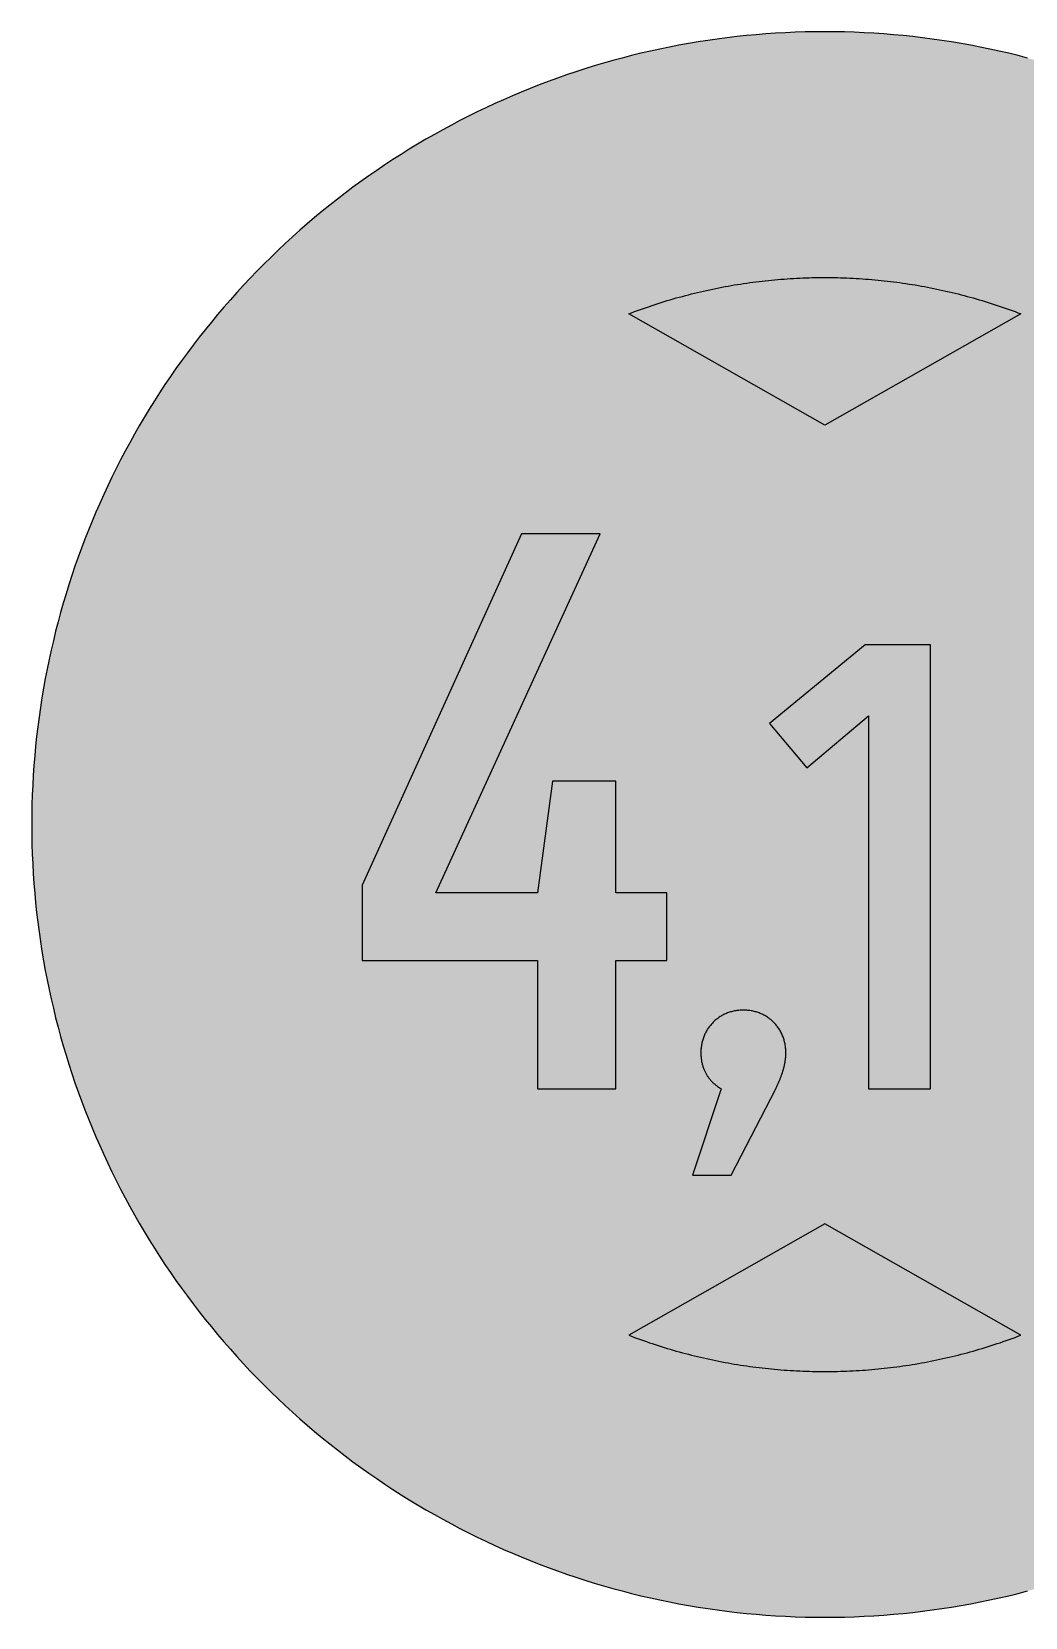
# Model space of a CAD drawing. Header units: millimetres. Extents: x 0 to 212, y 0 to 212.
# Drawn here: x 0.1 to 132.6, y 0.1 to 211.7 of the extents above; entities that cross this region are included whole.
import ezdxf

# ---------------------------------------------------------------- set-up
doc = ezdxf.new("R2010")
doc.units = ezdxf.units.MM

msp = doc.modelspace()

# ---------------------------------------------------------------- hatches: boundary and pattern name
for color, points in [(254, [(211.7189, 105.8869), (211.709, 107.2007), (211.6861, 108.5139), (211.6455, 109.8245), (211.5871, 111.1326), (211.5134, 112.4407), (211.4245, 113.7437), (211.3204, 115.0468), (211.201, 116.3447), (211.0638, 117.6426), (210.9114, 118.9355), (210.7413, 120.2258), (210.5584, 121.5136), (210.3577, 122.7988), (210.1418, 124.079), (209.9107, 125.3566), (209.6643, 126.6292), (209.4027, 127.8992), (209.1258, 129.1641), (208.8337, 130.4239), (208.5264, 131.6812), (208.2038, 132.936), (207.866, 134.1831), (207.5104, 135.4277), (207.1421, 136.6647), (206.7611, 137.8991), (206.3623, 139.1285), (205.9483, 140.3502), (205.5216, 141.5694), (205.0771, 142.781), (204.6199, 143.9901), (204.1474, 145.1915), (203.6623, 146.3853), (203.1619, 147.574), (202.6463, 148.7576), (202.1154, 149.9362), (201.5693, 151.1046), (201.0105, 152.2705), (200.439, 153.4262), (199.8523, 154.5768), (199.2503, 155.7198), (198.6356, 156.8577), (198.0057, 157.9855), (197.3605, 159.1081), (196.7052, 160.2232), (196.0321, 161.3281), (195.3489, 162.4279), (194.6504, 163.5176), (193.9366, 164.6022), (193.2102, 165.6766), (192.471, 166.7434), (191.7167, 167.8), (190.9521, 168.849), (190.1698, 169.8904), (189.3773, 170.9217), (188.5696, 171.9428), (187.7517, 172.9562), (186.9161, 173.9621), (186.0702, 174.9552), (185.2117, 175.9407), (184.338, 176.9161), (183.454, 177.8838), (182.5549, 178.8389), (181.643, 179.7837), (180.721, 180.7185), (179.7837, 181.643), (178.8389, 182.5549), (177.8838, 183.454), (176.9161, 184.338), (175.9407, 185.2117), (174.9552, 186.0702), (173.9621, 186.9161), (172.9562, 187.7492), (171.9428, 188.5696), (170.9217, 189.3773), (169.8904, 190.1698), (168.849, 190.9496), (167.8, 191.7167), (166.7408, 192.471), (165.6766, 193.2102), (164.6022, 193.9366), (163.5176, 194.6504), (162.4279, 195.3489), (161.3281, 196.0321), (160.2232, 196.7052), (159.1081, 197.3631), (157.9855, 198.0057), (156.8577, 198.6356), (155.7198, 199.2503), (154.5768, 199.8523), (153.4262, 200.439), (152.2705, 201.0131), (151.1046, 201.5719), (149.9362, 202.1154), (148.7576, 202.6463), (147.574, 203.1619), (146.3853, 203.6623), (145.1889, 204.15), (143.9875, 204.6199), (142.781, 205.0796), (141.5694, 205.5216), (140.3502, 205.9483), (139.1285, 206.3623), (137.8991, 206.7611), (136.6647, 207.1446), (135.4252, 207.5129), (134.1831, 207.866), (132.9334, 208.2038), (131.6812, 208.5264), (130.4239, 208.8337), (129.1641, 209.1284), (127.8966, 209.4052), (126.6292, 209.6668), (125.3541, 209.9132), (124.0765, 210.1444), (122.7963, 210.3603), (121.5136, 210.5584), (120.2258, 210.7438), (118.9355, 210.9114), (117.6401, 211.0638), (116.3447, 211.201), (115.0468, 211.3229), (113.7437, 211.4271), (112.4382, 211.516), (111.1326, 211.5896), (109.8245, 211.6455), (108.5113, 211.6861), (107.1982, 211.7115), (105.885, 211.7192), (104.5693, 211.7115), (103.2561, 211.6861), (101.9454, 211.6455), (100.6373, 211.5896), (99.3292, 211.516), (98.0262, 211.4271), (96.7232, 211.3229), (95.4253, 211.201), (94.1273, 211.0638), (92.8345, 210.9114), (91.5441, 210.7438), (90.2564, 210.5584), (88.9711, 210.3603), (87.691, 210.1444), (86.4133, 209.9132), (85.1408, 209.6668), (83.8708, 209.4052), (82.6059, 209.1284), (81.346, 208.8337), (80.0887, 208.5264), (78.834, 208.2038), (77.5868, 207.866), (76.3422, 207.5129), (75.1053, 207.1446), (73.8708, 206.7611), (72.6415, 206.3623), (71.4197, 205.9483), (70.2005, 205.5216), (68.9889, 205.0796), (67.7799, 204.6199), (66.5785, 204.15), (65.3847, 203.6623), (64.196, 203.1619), (63.0123, 202.6463), (61.8338, 202.1154), (60.6628, 201.5719), (59.4995, 201.0131), (58.3438, 200.439), (57.1932, 199.8523), (56.0502, 199.2503), (54.9123, 198.6356), (53.7845, 198.0057), (52.6618, 197.3631), (51.5468, 196.7052), (50.4419, 196.0321), (49.342, 195.3489), (48.2524, 194.6504), (47.1678, 193.9366), (46.0934, 193.2102), (45.0266, 192.471), (43.9699, 191.7167), (42.9209, 190.9496), (41.8795, 190.1698), (40.8483, 189.3773), (39.8272, 188.5696), (38.8137, 187.7492), (37.8079, 186.9161), (36.8148, 186.0702), (35.8292, 185.2117), (34.8539, 184.338), (33.8861, 183.454), (32.9311, 182.5549), (31.9862, 181.643), (31.049, 180.7185), (30.1269, 179.7837), (29.2151, 178.8389), (28.3159, 177.8838), (27.432, 176.9161), (26.5582, 175.9407), (25.6997, 174.9552), (24.8539, 173.9621), (24.0208, 172.9562), (23.2004, 171.9428), (22.3926, 170.9217), (21.6002, 169.8904), (20.8204, 168.849), (20.0533, 167.8), (19.2989, 166.7434), (18.5598, 165.6766), (17.8333, 164.6022), (17.1196, 163.5176), (16.4211, 162.4279), (15.7378, 161.3281), (15.0647, 160.2232), (14.4069, 159.1081), (13.7643, 157.9855), (13.1343, 156.8577), (12.5197, 155.7198), (11.9177, 154.5768), (11.3309, 153.4262), (10.7569, 152.2705), (10.1981, 151.1046), (9.6545, 149.9362), (9.1237, 148.7576), (8.6081, 147.574), (8.1077, 146.3853), (7.62, 145.1915), (7.1501, 143.9901), (6.6904, 142.781), (6.2484, 141.5694), (5.8217, 140.3502), (5.4077, 139.1285), (5.0089, 137.8991), (4.6253, 136.6647), (4.257, 135.4277), (3.904, 134.1831), (3.5662, 132.936), (3.2436, 131.6812), (2.9362, 130.4239), (2.6416, 129.1641), (2.3647, 127.8992), (2.1031, 126.6292), (1.8567, 125.3566), (1.6256, 124.079), (1.4097, 122.7988), (1.2116, 121.5136), (1.0262, 120.2258), (0.8585, 118.9355), (0.7061, 117.6426), (0.569, 116.3447), (0.447, 115.0468), (0.3429, 113.7437), (0.254, 112.4407), (0.1803, 111.1326), (0.1245, 109.8245), (0.0838, 108.5139), (0.0584, 107.2007), (0.0508, 105.885), (0.0584, 104.5718), (0.0838, 103.2586), (0.1245, 101.9454), (0.1803, 100.6373), (0.254, 99.3318), (0.3429, 98.0262), (0.447, 96.7232), (0.569, 95.4253), (0.7061, 94.1299), (0.8585, 92.8345), (1.0262, 91.5441), (1.2116, 90.2564), (1.4097, 88.9737), (1.6256, 87.6935), (1.8567, 86.4159), (2.1031, 85.1408), (2.3647, 83.8733), (2.6416, 82.6059), (2.9362, 81.346), (3.2436, 80.0887), (3.5662, 78.8365), (3.904, 77.5868), (4.257, 76.3448), (4.6253, 75.1053), (5.0089, 73.8708), (5.4077, 72.6415), (5.8217, 71.4197), (6.2484, 70.2005), (6.6904, 68.9889), (7.1501, 67.7824), (7.62, 66.581), (8.1077, 65.3847), (8.6081, 64.196), (9.1237, 63.0123), (9.6545, 61.8338), (10.1981, 60.6654), (10.7569, 59.4995), (11.3309, 58.3438), (11.9177, 57.1932), (12.5197, 56.0502), (13.1343, 54.9123), (13.7643, 53.7845), (14.4069, 52.6618), (15.0647, 51.5468), (15.7378, 50.4419), (16.4211, 49.342), (17.1196, 48.2524), (17.8333, 47.1678), (18.5598, 46.0934), (19.2989, 45.0291), (20.0533, 43.9699), (20.8204, 42.9209), (21.6002, 41.8795), (22.3926, 40.8483), (23.2004, 39.8272), (24.0208, 38.8137), (24.8539, 37.8079), (25.6997, 36.8148), (26.5582, 35.8292), (27.432, 34.8539), (28.3159, 33.8861), (29.2151, 32.9311), (30.1269, 31.9862), (31.049, 31.049), (31.9862, 30.1269), (32.9311, 29.2151), (33.8861, 28.3159), (34.8539, 27.432), (35.8292, 26.5582), (36.8148, 25.6997), (37.8079, 24.8539), (38.8137, 24.0182), (39.8272, 23.2004), (40.8483, 22.3926), (41.8795, 21.6002), (42.9209, 20.8178), (43.9699, 20.0533), (45.0266, 19.2989), (46.0934, 18.5598), (47.1678, 17.8333), (48.2524, 17.1196), (49.342, 16.4211), (50.4419, 15.7378), (51.5468, 15.0647), (52.6618, 14.4094), (53.7845, 13.7643), (54.9123, 13.1343), (56.0502, 12.5197), (57.1932, 11.9177), (58.3438, 11.3309), (59.4995, 10.7594), (60.6628, 10.2006), (61.8338, 9.6545), (63.0123, 9.1237), (64.196, 8.6081), (65.3847, 8.1077), (66.5785, 7.6225), (67.7799, 7.1501), (68.9889, 6.6929), (70.2005, 6.2484), (71.4197, 5.8217), (72.6415, 5.4077), (73.8708, 5.0089), (75.1053, 4.6279), (76.3422, 4.2596), (77.5868, 3.904), (78.834, 3.5662), (80.0887, 3.2436), (81.346, 2.9362), (82.6059, 2.6441), (83.8708, 2.3673), (85.1408, 2.1057), (86.4133, 1.8593), (87.691, 1.6281), (88.9711, 1.4122), (90.2564, 1.2116), (91.5441, 1.0287), (92.8345, 0.8585), (94.1273, 0.7061), (95.4253, 0.569), (96.7232, 0.4496), (98.0262, 0.3454), (99.3292, 0.2565), (100.6373, 0.1829), (101.9454, 0.1245), (103.2561, 0.0838), (104.5693, 0.061), (105.885, 0.0533), (107.1982, 0.061), (108.5113, 0.0838), (109.8245, 0.1245), (111.1326, 0.1829), (112.4382, 0.2565), (113.7437, 0.3454), (115.0468, 0.4496), (116.3447, 0.569), (117.6401, 0.7061), (118.9355, 0.8585), (120.2258, 1.0287), (121.5136, 1.2116), (122.7963, 1.4122), (124.0765, 1.6281), (125.3541, 1.8593), (126.6292, 2.1057), (127.8966, 2.3673), (129.1641, 2.6441), (130.4239, 2.9362), (131.6812, 3.2436), (132.9334, 3.5662), (134.1831, 3.904), (135.4252, 4.2596), (136.6647, 4.6279), (137.8991, 5.0089), (139.1285, 5.4077), (140.3502, 5.8217), (141.5694, 6.2484), (142.781, 6.6929), (143.9875, 7.1501), (145.1889, 7.6225), (146.3853, 8.1077), (147.574, 8.6081), (148.7576, 9.1237), (149.9362, 9.6545), (151.1046, 10.2006), (152.2705, 10.7594), (153.4262, 11.3309), (154.5768, 11.9177), (155.7198, 12.5197), (156.8577, 13.1343), (157.9855, 13.7643), (159.1081, 14.4094), (160.2232, 15.0647), (161.3281, 15.7378), (162.4279, 16.4211), (163.5176, 17.1196), (164.6022, 17.8333), (165.6766, 18.5598), (166.7408, 19.2989), (167.8, 20.0533), (168.849, 20.8178), (169.8904, 21.6002), (170.9217, 22.3926), (171.9428, 23.2004), (172.9562, 24.0182), (173.9621, 24.8539), (174.9552, 25.6997), (175.9407, 26.5582), (176.9161, 27.432), (177.8838, 28.3159), (178.8389, 29.2151), (179.7837, 30.1269), (180.721, 31.049), (181.643, 31.9862), (182.5549, 32.9311), (183.454, 33.8861), (184.338, 34.8539), (185.2117, 35.8292), (186.0702, 36.8148), (186.9161, 37.8079), (187.7517, 38.8137), (188.5696, 39.8272), (189.3773, 40.8483), (190.1698, 41.8795), (190.9521, 42.9209), (191.7167, 43.9699), (192.471, 45.0291), (193.2102, 46.0934), (193.9366, 47.1678), (194.6504, 48.2524), (195.3489, 49.342), (196.0321, 50.4419), (196.7052, 51.5468), (197.3605, 52.6618), (198.0057, 53.7845), (198.6356, 54.9123), (199.2503, 56.0502), (199.8523, 57.1932), (200.439, 58.3438), (201.0105, 59.4995), (201.5693, 60.6654), (202.1154, 61.8338), (202.6463, 63.0123), (203.1619, 64.196), (203.6623, 65.3847), (204.1474, 66.581), (204.6199, 67.7824), (205.0771, 68.9889), (205.5216, 70.2005), (205.9483, 71.4197), (206.3623, 72.6415), (206.7611, 73.8708), (207.1421, 75.1053), (207.5104, 76.3448), (207.866, 77.5868), (208.2038, 78.8365), (208.5264, 80.0887), (208.8337, 81.346), (209.1258, 82.6059), (209.4027, 83.8733), (209.6643, 85.1408), (209.9107, 86.4159), (210.1418, 87.6935), (210.3577, 88.9737), (210.5584, 90.2564), (210.7413, 91.5441), (210.9114, 92.8345), (211.0638, 94.1299), (211.201, 95.4253), (211.3204, 96.7232), (211.4245, 98.0262), (211.5134, 99.3318), (211.5871, 100.6373), (211.6455, 101.9454), (211.6861, 103.2586), (211.709, 104.5718), (211.7166, 105.885)]), (59, [(105.8855, 159.2005), (79.7168, 174.0613), (80.1065, 174.2084), (80.5002, 174.3558), (80.8939, 174.5005), (81.2876, 174.6428), (81.6813, 174.7825), (82.0776, 174.9196), (82.4738, 175.0568), (82.87, 175.1889), (83.2688, 175.321), (83.6676, 175.448), (84.0664, 175.575), (84.4652, 175.6994), (84.8665, 175.8188), (85.2653, 175.9382), (85.6691, 176.055), (86.0704, 176.1719), (86.4718, 176.2836), (86.8756, 176.3928), (87.2795, 176.4995), (87.6833, 176.6062), (88.0897, 176.7078), (88.4936, 176.8094), (88.9, 176.9085), (89.3064, 177.005), (89.7153, 177.0964), (90.1217, 177.1879), (90.5307, 177.2768), (90.9396, 177.3657), (91.3486, 177.4495), (91.7575, 177.5308), (92.1664, 177.6095), (92.5779, 177.6882), (92.9869, 177.7619), (93.3983, 177.8356), (93.8098, 177.9067), (94.2238, 177.9727), (94.6353, 178.0388), (95.0493, 178.1023), (95.4608, 178.1632), (95.8748, 178.2216), (96.2889, 178.2775), (96.7029, 178.3309), (97.1169, 178.3817), (97.5335, 178.4325), (97.9475, 178.4782), (98.364, 178.5214), (98.7806, 178.5645), (99.1946, 178.6026), (99.6112, 178.6407), (100.0277, 178.6763), (100.4468, 178.7068), (100.8634, 178.7373), (101.28, 178.7652), (101.6991, 178.7906), (102.1156, 178.8135), (102.5347, 178.8338), (102.9513, 178.8516), (103.3704, 178.8668), (103.7895, 178.8795), (104.2086, 178.8922), (104.6277, 178.8998), (105.0468, 178.9049), (105.4659, 178.91), (105.885, 178.91), (106.3041, 178.91), (106.7232, 178.9049), (107.1423, 178.8998), (107.5614, 178.8922), (107.9805, 178.8795), (108.3996, 178.8668), (108.8161, 178.8516), (109.2352, 178.8338), (109.6543, 178.8135), (110.0709, 178.7906), (110.49, 178.7652), (110.9066, 178.7373), (111.3231, 178.7068), (111.7397, 178.6763), (112.1562, 178.6407), (112.5728, 178.6026), (112.9894, 178.5645), (113.4059, 178.5214), (113.8225, 178.4782), (114.2365, 178.4325), (114.6505, 178.3817), (115.0671, 178.3309), (115.4811, 178.2775), (115.8951, 178.2216), (116.3091, 178.1632), (116.7206, 178.1023), (117.1346, 178.0388), (117.5461, 177.9727), (117.9601, 177.9067), (118.3716, 177.8356), (118.7831, 177.7619), (119.192, 177.6882), (119.6035, 177.6095), (120.0125, 177.5308), (120.4239, 177.4495), (120.8329, 177.3657), (121.2393, 177.2768), (121.6482, 177.1879), (122.0572, 177.0964), (122.4636, 177.005), (122.87, 176.9085), (123.2764, 176.8094), (123.6802, 176.7078), (124.0866, 176.6062), (124.4905, 176.4995), (124.8943, 176.3928), (125.2982, 176.2836), (125.6995, 176.1719), (126.1034, 176.055), (126.5047, 175.9382), (126.9035, 175.8188), (127.3048, 175.6994), (127.7036, 175.575), (128.1024, 175.448), (128.5011, 175.321), (128.8999, 175.1889), (129.2962, 175.0568), (129.6924, 174.9196), (130.0886, 174.7825), (130.4823, 174.6428), (130.876, 174.5005), (131.2697, 174.3558), (131.6634, 174.2084), (132.0546, 174.0611)]), (59, [(84.7908, 87.7531), (84.7908, 96.749), (78.0161, 96.749), (78.0161, 111.6718), (69.5494, 111.6718), (67.539, 96.749), (53.993, 96.749), (75.8994, 144.6911), (65.4223, 144.6911), (44.1494, 97.8073), (44.1494, 87.7531), (67.539, 87.7531), (67.539, 70.6092), (78.0161, 70.6092), (78.0161, 87.7531)]), (59, [(111.6997, 70.6092), (119.9967, 70.6092), (119.9967, 129.8758), (111.2767, 129.8758), (98.4913, 119.3765), (103.4881, 113.4494), (111.6997, 120.3921)]), (59, [(89.348, 75.4348), (89.347, 75.2907), (89.3521, 75.1535), (89.3597, 75.0164), (89.3699, 74.8817), (89.3801, 74.7497), (89.3953, 74.6201), (89.4131, 74.4931), (89.4309, 74.3687), (89.4537, 74.2467), (89.4766, 74.1248), (89.5045, 74.008), (89.5325, 73.8937), (89.5604, 73.7794), (89.5934, 73.6676), (89.6264, 73.5609), (89.662, 73.4543), (89.7001, 73.3476), (89.7382, 73.246), (89.7788, 73.1469), (89.822, 73.0479), (89.8652, 72.9539), (89.9109, 72.8599), (89.9566, 72.7685), (90.0024, 72.6796), (90.0506, 72.5907), (90.1014, 72.5068), (90.1522, 72.423), (90.203, 72.3417), (90.2538, 72.263), (90.3072, 72.1843), (90.3605, 72.1106), (90.4164, 72.0369), (90.4697, 71.9658), (90.5256, 71.8947), (90.5815, 71.8287), (90.6374, 71.7626), (90.6932, 71.6991), (90.7491, 71.6356), (90.8075, 71.5747), (90.8634, 71.5162), (90.9193, 71.4604), (90.9777, 71.4045), (91.0336, 71.3511), (91.0895, 71.3003), (91.1454, 71.2521), (91.2012, 71.2038), (91.2571, 71.1556), (91.3105, 71.1124), (91.3638, 71.0692), (91.4171, 71.026), (91.4705, 70.9879), (91.5238, 70.9498), (91.5746, 70.9117), (91.6229, 70.8762), (91.6737, 70.8431), (91.7194, 70.8127), (91.7677, 70.7822), (91.8134, 70.7517), (91.8566, 70.7238), (91.8997, 70.6984), (91.9404, 70.673), (91.981, 70.6501), (92.0191, 70.6272), (92.0547, 70.6069), (88.2467, 59.0942), (93.4117, 59.0942), (99.3387, 70.6092), (99.3877, 70.7136), (99.4385, 70.8203), (99.4867, 70.9219), (99.535, 71.026), (99.5807, 71.1276), (99.6264, 71.2267), (99.6696, 71.3257), (99.7128, 71.4223), (99.7534, 71.5188), (99.7941, 71.6128), (99.8322, 71.7067), (99.8703, 71.8007), (99.9084, 71.8922), (99.9439, 71.9811), (99.9795, 72.07), (100.0125, 72.1589), (100.0455, 72.2452), (100.0785, 72.3316), (100.109, 72.4179), (100.1395, 72.5018), (100.1674, 72.583), (100.1954, 72.6643), (100.2233, 72.7456), (100.2487, 72.8269), (100.2741, 72.9056), (100.2995, 72.9844), (100.3224, 73.0606), (100.3452, 73.1368), (100.3681, 73.213), (100.3884, 73.2866), (100.4087, 73.3603), (100.4265, 73.4339), (100.4468, 73.5051), (100.4646, 73.5762), (100.4799, 73.6473), (100.4976, 73.7159), (100.5129, 73.7845), (100.5256, 73.853), (100.5408, 73.9216), (100.5535, 73.9877), (100.5662, 74.0537), (100.5789, 74.1197), (100.5891, 74.1858), (100.5992, 74.2493), (100.6094, 74.3128), (100.6196, 74.3763), (100.6272, 74.4398), (100.6348, 74.5007), (100.6424, 74.5617), (100.65, 74.6227), (100.6551, 74.6836), (100.6602, 74.7446), (100.6678, 74.803), (100.6704, 74.8614), (100.6754, 74.9224), (100.678, 74.9808), (100.6831, 75.0367), (100.6856, 75.0951), (100.6881, 75.1535), (100.6881, 75.2094), (100.6907, 75.2653), (100.6907, 75.3212), (100.6907, 75.377), (100.6932, 75.4329), (100.6907, 75.5828), (100.6856, 75.7326), (100.6754, 75.88), (100.6627, 76.0273), (100.6475, 76.1721), (100.6297, 76.3168), (100.6069, 76.4591), (100.5815, 76.6013), (100.551, 76.741), (100.518, 76.8782), (100.4824, 77.0153), (100.4443, 77.1525), (100.4011, 77.2846), (100.3579, 77.4167), (100.3097, 77.5487), (100.2589, 77.6757), (100.203, 77.8027), (100.1471, 77.9297), (100.0862, 78.0517), (100.0252, 78.1736), (99.9592, 78.293), (99.8906, 78.4123), (99.8195, 78.5266), (99.7458, 78.6409), (99.6696, 78.7527), (99.5909, 78.8619), (99.507, 78.9711), (99.4232, 79.0753), (99.3369, 79.1794), (99.248, 79.281), (99.1565, 79.3801), (99.0625, 79.4766), (98.966, 79.5706), (98.867, 79.662), (98.7654, 79.7509), (98.6638, 79.8373), (98.5571, 79.9211), (98.4504, 80.0024), (98.3386, 80.0837), (98.2269, 80.1599), (98.1151, 80.2335), (97.9983, 80.3046), (97.8789, 80.3732), (97.7595, 80.4367), (97.6376, 80.5002), (97.5157, 80.5612), (97.3887, 80.6171), (97.2617, 80.6704), (97.1347, 80.7237), (97.0026, 80.772), (96.8705, 80.8152), (96.7359, 80.8584), (96.6013, 80.8965), (96.4641, 80.932), (96.327, 80.965), (96.1873, 80.993), (96.045, 81.0184), (95.9028, 81.0412), (95.758, 81.0616), (95.6132, 81.0768), (95.4659, 81.0895), (95.3186, 81.0971), (95.1687, 81.1047), (95.0189, 81.1047), (94.869, 81.1047), (94.7191, 81.0971), (94.5718, 81.0895), (94.4245, 81.0768), (94.2797, 81.0616), (94.1349, 81.0412), (93.9927, 81.0184), (93.8505, 80.993), (93.7108, 80.965), (93.5736, 80.932), (93.4364, 80.8965), (93.3018, 80.8584), (93.1672, 80.8152), (93.0351, 80.772), (92.903, 80.7237), (92.776, 80.6704), (92.649, 80.6171), (92.522, 80.5612), (92.4001, 80.5002), (92.2782, 80.4367), (92.1588, 80.3732), (92.0394, 80.3046), (91.9251, 80.2335), (91.8108, 80.1599), (91.6991, 80.0837), (91.5899, 80.0024), (91.4806, 79.9211), (91.3765, 79.8373), (91.2724, 79.7509), (91.1708, 79.662), (91.0717, 79.5706), (90.9777, 79.4766), (90.8812, 79.3801), (90.7898, 79.281), (90.7009, 79.1794), (90.6145, 79.0753), (90.5307, 78.9711), (90.4494, 78.8619), (90.3707, 78.7527), (90.2945, 78.6409), (90.2183, 78.5266), (90.1471, 78.4123), (90.0811, 78.293), (90.0151, 78.1736), (89.9516, 78.0517), (89.8906, 77.9297), (89.8347, 77.8027), (89.7814, 77.6757), (89.7306, 77.5487), (89.6823, 77.4167), (89.6366, 77.2846), (89.5934, 77.1525), (89.5553, 77.0153), (89.5198, 76.8782), (89.4867, 76.741), (89.4588, 76.6013), (89.4334, 76.4591), (89.4105, 76.3168), (89.3902, 76.1721), (89.375, 76.0273), (89.3623, 75.88), (89.3547, 75.7326), (89.3496, 75.5828), (89.347, 75.4329)]), (59, [(105.8855, 52.572), (79.7168, 37.7112), (80.1065, 37.5615), (80.5002, 37.4142), (80.8939, 37.2694), (81.2876, 37.1272), (81.6813, 36.9875), (82.0776, 36.8503), (82.4738, 36.7132), (82.87, 36.5811), (83.2688, 36.4515), (83.6676, 36.322), (84.0664, 36.195), (84.4652, 36.0731), (84.8665, 35.9512), (85.2653, 35.8318), (85.6691, 35.7149), (86.0704, 35.6006), (86.4718, 35.4889), (86.8756, 35.3771), (87.2795, 35.2704), (87.6833, 35.1638), (88.0897, 35.0622), (88.4936, 34.9606), (88.9, 34.864), (89.3064, 34.7675), (89.7153, 34.6735), (90.1217, 34.5821), (90.5307, 34.4932), (90.9396, 34.4068), (91.3486, 34.323), (91.7575, 34.2392), (92.1664, 34.1605), (92.5779, 34.0843), (92.9869, 34.0081), (93.3983, 33.9369), (93.8098, 33.8658), (94.2238, 33.7972), (94.6353, 33.7312), (95.0493, 33.6702), (95.4608, 33.6093), (95.8748, 33.5509), (96.2889, 33.495), (96.7029, 33.4391), (97.1169, 33.3883), (97.5335, 33.34), (97.9475, 33.2943), (98.364, 33.2486), (98.7806, 33.208), (99.1946, 33.1673), (99.6112, 33.1318), (100.0277, 33.0962), (100.4468, 33.0632), (100.8634, 33.0327), (101.28, 33.0048), (101.6991, 32.9819), (102.1156, 32.959), (102.5347, 32.9387), (102.9513, 32.9184), (103.3704, 32.9032), (103.7895, 32.8905), (104.2086, 32.8803), (104.6277, 32.8727), (105.0468, 32.8651), (105.4659, 32.8625), (105.885, 32.86), (106.3041, 32.8625), (106.7232, 32.8651), (107.1423, 32.8727), (107.5614, 32.8803), (107.9805, 32.8905), (108.3996, 32.9032), (108.8161, 32.9184), (109.2352, 32.9387), (109.6543, 32.959), (110.0709, 32.9819), (110.49, 33.0048), (110.9066, 33.0327), (111.3231, 33.0632), (111.7397, 33.0962), (112.1562, 33.1318), (112.5728, 33.1673), (112.9894, 33.208), (113.4059, 33.2486), (113.8225, 33.2943), (114.2365, 33.34), (114.6505, 33.3883), (115.0671, 33.4391), (115.4811, 33.495), (115.8951, 33.5509), (116.3091, 33.6093), (116.7206, 33.6702), (117.1346, 33.7312), (117.5461, 33.7972), (117.9601, 33.8658), (118.3716, 33.9369), (118.7831, 34.0081), (119.192, 34.0843), (119.6035, 34.1605), (120.0125, 34.2392), (120.4239, 34.323), (120.8329, 34.4068), (121.2393, 34.4932), (121.6482, 34.5821), (122.0572, 34.6735), (122.4636, 34.7675), (122.87, 34.864), (123.2764, 34.9606), (123.6802, 35.0622), (124.0866, 35.1638), (124.4905, 35.2704), (124.8943, 35.3771), (125.2982, 35.4889), (125.6995, 35.6006), (126.1034, 35.7149), (126.5047, 35.8318), (126.9035, 35.9512), (127.3048, 36.0731), (127.7036, 36.195), (128.1024, 36.322), (128.5011, 36.4515), (128.8999, 36.5811), (129.2962, 36.7132), (129.6924, 36.8503), (130.0886, 36.9875), (130.4823, 37.1272), (130.876, 37.2694), (131.2697, 37.4142), (131.6634, 37.5615), (132.0546, 37.7088)])]:
    msp.add_hatch(color=color).paths.add_polyline_path(points)

# ---------------------------------------------------------------- linework, layer by layer
at = {"color": 254}
msp.add_lwpolyline([(132.9334, 208.2038), (131.6812, 208.5264), (130.4239, 208.8337), (129.1641, 209.1284), (127.8966, 209.4052), (126.6292, 209.6668), (125.3541, 209.9132), (124.0765, 210.1444), (122.7963, 210.3603), (121.5136, 210.5584), (120.2258, 210.7438), (118.9355, 210.9114), (117.6401, 211.0638), (116.3447, 211.201), (115.0468, 211.3229), (113.7437, 211.4271), (112.4382, 211.516), (111.1326, 211.5896), (109.8245, 211.6455), (108.5113, 211.6861), (107.1982, 211.7115), (105.885, 211.7192), (104.5693, 211.7115), (103.2561, 211.6861), (101.9454, 211.6455), (100.6373, 211.5896), (99.3292, 211.516), (98.0262, 211.4271), (96.7232, 211.3229), (95.4253, 211.201), (94.1273, 211.0638), (92.8345, 210.9114), (91.5441, 210.7438), (90.2564, 210.5584), (88.9711, 210.3603), (87.691, 210.1444), (86.4133, 209.9132), (85.1408, 209.6668), (83.8708, 209.4052), (82.6059, 209.1284), (81.346, 208.8337), (80.0887, 208.5264), (78.834, 208.2038), (77.5868, 207.866), (76.3422, 207.5129), (75.1053, 207.1446), (73.8708, 206.7611), (72.6415, 206.3623), (71.4197, 205.9483), (70.2005, 205.5216), (68.9889, 205.0796), (67.7799, 204.6199), (66.5785, 204.15), (65.3847, 203.6623), (64.196, 203.1619), (63.0123, 202.6463), (61.8338, 202.1154), (60.6628, 201.5719), (59.4995, 201.0131), (58.3438, 200.439), (57.1932, 199.8523), (56.0502, 199.2503), (54.9123, 198.6356), (53.7845, 198.0057), (52.6618, 197.3631), (51.5468, 196.7052), (50.4419, 196.0321), (49.342, 195.3489), (48.2524, 194.6504), (47.1678, 193.9366), (46.0934, 193.2102), (45.0266, 192.471), (43.9699, 191.7167), (42.9209, 190.9496), (41.8795, 190.1698), (40.8483, 189.3773), (39.8272, 188.5696), (38.8137, 187.7492), (37.8079, 186.9161), (36.8148, 186.0702), (35.8292, 185.2117), (34.8539, 184.338), (33.8861, 183.454), (32.9311, 182.5549), (31.9862, 181.643), (31.049, 180.7185), (30.1269, 179.7837), (29.2151, 178.8389), (28.3159, 177.8838), (27.432, 176.9161), (26.5582, 175.9407), (25.6997, 174.9552), (24.8539, 173.9621), (24.0208, 172.9562), (23.2004, 171.9428), (22.3926, 170.9217), (21.6002, 169.8904), (20.8204, 168.849), (20.0533, 167.8), (19.2989, 166.7434), (18.5598, 165.6766), (17.8333, 164.6022), (17.1196, 163.5176), (16.4211, 162.4279), (15.7378, 161.3281), (15.0647, 160.2232), (14.4069, 159.1081), (13.7643, 157.9855), (13.1343, 156.8577), (12.5197, 155.7198), (11.9177, 154.5768), (11.3309, 153.4262), (10.7569, 152.2705), (10.1981, 151.1046), (9.6545, 149.9362), (9.1237, 148.7576), (8.6081, 147.574), (8.1077, 146.3853), (7.62, 145.1915), (7.1501, 143.9901), (6.6904, 142.781), (6.2484, 141.5694), (5.8217, 140.3502), (5.4077, 139.1285), (5.0089, 137.8991), (4.6253, 136.6647), (4.257, 135.4277), (3.904, 134.1831), (3.5662, 132.936), (3.2436, 131.6812), (2.9362, 130.4239), (2.6416, 129.1641), (2.3647, 127.8992), (2.1031, 126.6292), (1.8567, 125.3566), (1.6256, 124.079), (1.4097, 122.7988), (1.2116, 121.5136), (1.0262, 120.2258), (0.8585, 118.9355), (0.7061, 117.6426), (0.569, 116.3447), (0.447, 115.0468), (0.3429, 113.7437), (0.254, 112.4407), (0.1803, 111.1326), (0.1245, 109.8245), (0.0838, 108.5139), (0.0584, 107.2007), (0.0508, 105.885), (0.0584, 104.5718), (0.0838, 103.2586), (0.1245, 101.9454), (0.1803, 100.6373), (0.254, 99.3318), (0.3429, 98.0262), (0.447, 96.7232), (0.569, 95.4253), (0.7061, 94.1299), (0.8585, 92.8345), (1.0262, 91.5441), (1.2116, 90.2564), (1.4097, 88.9737), (1.6256, 87.6935), (1.8567, 86.4159), (2.1031, 85.1408), (2.3647, 83.8733), (2.6416, 82.6059), (2.9362, 81.346), (3.2436, 80.0887), (3.5662, 78.8365), (3.904, 77.5868), (4.257, 76.3448), (4.6253, 75.1053), (5.0089, 73.8708), (5.4077, 72.6415), (5.8217, 71.4197), (6.2484, 70.2005), (6.6904, 68.9889), (7.1501, 67.7824), (7.62, 66.581), (8.1077, 65.3847), (8.6081, 64.196), (9.1237, 63.0123), (9.6545, 61.8338), (10.1981, 60.6654), (10.7569, 59.4995), (11.3309, 58.3438), (11.9177, 57.1932), (12.5197, 56.0502), (13.1343, 54.9123), (13.7643, 53.7845), (14.4069, 52.6618), (15.0647, 51.5468), (15.7378, 50.4419), (16.4211, 49.342), (17.1196, 48.2524), (17.8333, 47.1678), (18.5598, 46.0934), (19.2989, 45.0291), (20.0533, 43.9699), (20.8204, 42.9209), (21.6002, 41.8795), (22.3926, 40.8483), (23.2004, 39.8272), (24.0208, 38.8137), (24.8539, 37.8079), (25.6997, 36.8148), (26.5582, 35.8292), (27.432, 34.8539), (28.3159, 33.8861), (29.2151, 32.9311), (30.1269, 31.9862), (31.049, 31.049), (31.9862, 30.1269), (32.9311, 29.2151), (33.8861, 28.3159), (34.8539, 27.432), (35.8292, 26.5582), (36.8148, 25.6997), (37.8079, 24.8539), (38.8137, 24.0182), (39.8272, 23.2004), (40.8483, 22.3926), (41.8795, 21.6002), (42.9209, 20.8178), (43.9699, 20.0533), (45.0266, 19.2989), (46.0934, 18.5598), (47.1678, 17.8333), (48.2524, 17.1196), (49.342, 16.4211), (50.4419, 15.7378), (51.5468, 15.0647), (52.6618, 14.4094), (53.7845, 13.7643), (54.9123, 13.1343), (56.0502, 12.5197), (57.1932, 11.9177), (58.3438, 11.3309), (59.4995, 10.7594), (60.6628, 10.2006), (61.8338, 9.6545), (63.0123, 9.1237), (64.196, 8.6081), (65.3847, 8.1077), (66.5785, 7.6225), (67.7799, 7.1501), (68.9889, 6.6929), (70.2005, 6.2484), (71.4197, 5.8217), (72.6415, 5.4077), (73.8708, 5.0089), (75.1053, 4.6279), (76.3422, 4.2596), (77.5868, 3.904), (78.834, 3.5662), (80.0887, 3.2436), (81.346, 2.9362), (82.6059, 2.6441), (83.8708, 2.3673), (85.1408, 2.1057), (86.4133, 1.8593), (87.691, 1.6281), (88.9711, 1.4122), (90.2564, 1.2116), (91.5441, 1.0287), (92.8345, 0.8585), (94.1273, 0.7061), (95.4253, 0.569), (96.7232, 0.4496), (98.0262, 0.3454), (99.3292, 0.2565), (100.6373, 0.1829), (101.9454, 0.1245), (103.2561, 0.0838), (104.5693, 0.061), (105.885, 0.0533), (107.1982, 0.061), (108.5113, 0.0838), (109.8245, 0.1245), (111.1326, 0.1829), (112.4382, 0.2565), (113.7437, 0.3454), (115.0468, 0.4496), (116.3447, 0.569), (117.6401, 0.7061), (118.9355, 0.8585), (120.2258, 1.0287), (121.5136, 1.2116), (122.7963, 1.4122), (124.0765, 1.6281), (125.3541, 1.8593), (126.6292, 2.1057), (127.8966, 2.3673), (129.1641, 2.6441), (130.4239, 2.9362), (131.6812, 3.2436), (132.9334, 3.5662)], dxfattribs=at)
at = {"color": 59}
for points in [[(105.8855, 159.2005), (79.7168, 174.0613), (80.1065, 174.2084), (80.5002, 174.3558), (80.8939, 174.5005), (81.2876, 174.6428), (81.6813, 174.7825), (82.0776, 174.9196), (82.4738, 175.0568), (82.87, 175.1889), (83.2688, 175.321), (83.6676, 175.448), (84.0664, 175.575), (84.4652, 175.6994), (84.8665, 175.8188), (85.2653, 175.9382), (85.6691, 176.055), (86.0704, 176.1719), (86.4718, 176.2836), (86.8756, 176.3928), (87.2795, 176.4995), (87.6833, 176.6062), (88.0897, 176.7078), (88.4936, 176.8094), (88.9, 176.9085), (89.3064, 177.005), (89.7153, 177.0964), (90.1217, 177.1879), (90.5307, 177.2768), (90.9396, 177.3657), (91.3486, 177.4495), (91.7575, 177.5308), (92.1664, 177.6095), (92.5779, 177.6882), (92.9869, 177.7619), (93.3983, 177.8356), (93.8098, 177.9067), (94.2238, 177.9727), (94.6353, 178.0388), (95.0493, 178.1023), (95.4608, 178.1632), (95.8748, 178.2216), (96.2889, 178.2775), (96.7029, 178.3309), (97.1169, 178.3817), (97.5335, 178.4325), (97.9475, 178.4782), (98.364, 178.5214), (98.7806, 178.5645), (99.1946, 178.6026), (99.6112, 178.6407), (100.0277, 178.6763), (100.4468, 178.7068), (100.8634, 178.7373), (101.28, 178.7652), (101.6991, 178.7906), (102.1156, 178.8135), (102.5347, 178.8338), (102.9513, 178.8516), (103.3704, 178.8668), (103.7895, 178.8795), (104.2086, 178.8922), (104.6277, 178.8998), (105.0468, 178.9049), (105.4659, 178.91), (105.885, 178.91), (106.3041, 178.91), (106.7232, 178.9049), (107.1423, 178.8998), (107.5614, 178.8922), (107.9805, 178.8795), (108.3996, 178.8668), (108.8161, 178.8516), (109.2352, 178.8338), (109.6543, 178.8135), (110.0709, 178.7906), (110.49, 178.7652), (110.9066, 178.7373), (111.3231, 178.7068), (111.7397, 178.6763), (112.1562, 178.6407), (112.5728, 178.6026), (112.9894, 178.5645), (113.4059, 178.5214), (113.8225, 178.4782), (114.2365, 178.4325), (114.6505, 178.3817), (115.0671, 178.3309), (115.4811, 178.2775), (115.8951, 178.2216), (116.3091, 178.1632), (116.7206, 178.1023), (117.1346, 178.0388), (117.5461, 177.9727), (117.9601, 177.9067), (118.3716, 177.8356), (118.7831, 177.7619), (119.192, 177.6882), (119.6035, 177.6095), (120.0125, 177.5308), (120.4239, 177.4495), (120.8329, 177.3657), (121.2393, 177.2768), (121.6482, 177.1879), (122.0572, 177.0964), (122.4636, 177.005), (122.87, 176.9085), (123.2764, 176.8094), (123.6802, 176.7078), (124.0866, 176.6062), (124.4905, 176.4995), (124.8943, 176.3928), (125.2982, 176.2836), (125.6995, 176.1719), (126.1034, 176.055), (126.5047, 175.9382), (126.9035, 175.8188), (127.3048, 175.6994), (127.7036, 175.575), (128.1024, 175.448), (128.5011, 175.321), (128.8999, 175.1889), (129.2962, 175.0568), (129.6924, 174.9196), (130.0886, 174.7825), (130.4823, 174.6428), (130.876, 174.5005), (131.2697, 174.3558), (131.6634, 174.2084), (132.0546, 174.0611), (105.8855, 159.2005)], [(84.7908, 87.7531), (84.7908, 96.749), (78.0161, 96.749), (78.0161, 111.6718), (69.5494, 111.6718), (67.539, 96.749), (53.993, 96.749), (75.8994, 144.6911), (65.4223, 144.6911), (44.1494, 97.8073), (44.1494, 87.7531), (67.539, 87.7531), (67.539, 70.6092), (78.0161, 70.6092), (78.0161, 87.7531), (84.7908, 87.7531)], [(111.6997, 70.6092), (119.9967, 70.6092), (119.9967, 129.8758), (111.2767, 129.8758), (98.4913, 119.3765), (103.4881, 113.4494), (111.6997, 120.3921), (111.6997, 70.6092)], [(89.348, 75.4348), (89.347, 75.2907), (89.3521, 75.1535), (89.3597, 75.0164), (89.3699, 74.8817), (89.3801, 74.7497), (89.3953, 74.6201), (89.4131, 74.4931), (89.4309, 74.3687), (89.4537, 74.2467), (89.4766, 74.1248), (89.5045, 74.008), (89.5325, 73.8937), (89.5604, 73.7794), (89.5934, 73.6676), (89.6264, 73.5609), (89.662, 73.4543), (89.7001, 73.3476), (89.7382, 73.246), (89.7788, 73.1469), (89.822, 73.0479), (89.8652, 72.9539), (89.9109, 72.8599), (89.9566, 72.7685), (90.0024, 72.6796), (90.0506, 72.5907), (90.1014, 72.5068), (90.1522, 72.423), (90.203, 72.3417), (90.2538, 72.263), (90.3072, 72.1843), (90.3605, 72.1106), (90.4164, 72.0369), (90.4697, 71.9658), (90.5256, 71.8947), (90.5815, 71.8287), (90.6374, 71.7626), (90.6932, 71.6991), (90.7491, 71.6356), (90.8075, 71.5747), (90.8634, 71.5162), (90.9193, 71.4604), (90.9777, 71.4045), (91.0336, 71.3511), (91.0895, 71.3003), (91.1454, 71.2521), (91.2012, 71.2038), (91.2571, 71.1556), (91.3105, 71.1124), (91.3638, 71.0692), (91.4171, 71.026), (91.4705, 70.9879), (91.5238, 70.9498), (91.5746, 70.9117), (91.6229, 70.8762), (91.6737, 70.8431), (91.7194, 70.8127), (91.7677, 70.7822), (91.8134, 70.7517), (91.8566, 70.7238), (91.8997, 70.6984), (91.9404, 70.673), (91.981, 70.6501), (92.0191, 70.6272), (92.0547, 70.6069), (88.2467, 59.0942), (93.4117, 59.0942), (99.3387, 70.6092), (99.3877, 70.7136), (99.4385, 70.8203), (99.4867, 70.9219), (99.535, 71.026), (99.5807, 71.1276), (99.6264, 71.2267), (99.6696, 71.3257), (99.7128, 71.4223), (99.7534, 71.5188), (99.7941, 71.6128), (99.8322, 71.7067), (99.8703, 71.8007), (99.9084, 71.8922), (99.9439, 71.9811), (99.9795, 72.07), (100.0125, 72.1589), (100.0455, 72.2452), (100.0785, 72.3316), (100.109, 72.4179), (100.1395, 72.5018), (100.1674, 72.583), (100.1954, 72.6643), (100.2233, 72.7456), (100.2487, 72.8269), (100.2741, 72.9056), (100.2995, 72.9844), (100.3224, 73.0606), (100.3452, 73.1368), (100.3681, 73.213), (100.3884, 73.2866), (100.4087, 73.3603), (100.4265, 73.4339), (100.4468, 73.5051), (100.4646, 73.5762), (100.4799, 73.6473), (100.4976, 73.7159), (100.5129, 73.7845), (100.5256, 73.853), (100.5408, 73.9216), (100.5535, 73.9877), (100.5662, 74.0537), (100.5789, 74.1197), (100.5891, 74.1858), (100.5992, 74.2493), (100.6094, 74.3128), (100.6196, 74.3763), (100.6272, 74.4398), (100.6348, 74.5007), (100.6424, 74.5617), (100.65, 74.6227), (100.6551, 74.6836), (100.6602, 74.7446), (100.6678, 74.803), (100.6704, 74.8614), (100.6754, 74.9224), (100.678, 74.9808), (100.6831, 75.0367), (100.6856, 75.0951), (100.6881, 75.1535), (100.6881, 75.2094), (100.6907, 75.2653), (100.6907, 75.3212), (100.6907, 75.377), (100.6932, 75.4329), (100.6907, 75.5828), (100.6856, 75.7326), (100.6754, 75.88), (100.6627, 76.0273), (100.6475, 76.1721), (100.6297, 76.3168), (100.6069, 76.4591), (100.5815, 76.6013), (100.551, 76.741), (100.518, 76.8782), (100.4824, 77.0153), (100.4443, 77.1525), (100.4011, 77.2846), (100.3579, 77.4167), (100.3097, 77.5487), (100.2589, 77.6757), (100.203, 77.8027), (100.1471, 77.9297), (100.0862, 78.0517), (100.0252, 78.1736), (99.9592, 78.293), (99.8906, 78.4123), (99.8195, 78.5266), (99.7458, 78.6409), (99.6696, 78.7527), (99.5909, 78.8619), (99.507, 78.9711), (99.4232, 79.0753), (99.3369, 79.1794), (99.248, 79.281), (99.1565, 79.3801), (99.0625, 79.4766), (98.966, 79.5706), (98.867, 79.662), (98.7654, 79.7509), (98.6638, 79.8373), (98.5571, 79.9211), (98.4504, 80.0024), (98.3386, 80.0837), (98.2269, 80.1599), (98.1151, 80.2335), (97.9983, 80.3046), (97.8789, 80.3732), (97.7595, 80.4367), (97.6376, 80.5002), (97.5157, 80.5612), (97.3887, 80.6171), (97.2617, 80.6704), (97.1347, 80.7237), (97.0026, 80.772), (96.8705, 80.8152), (96.7359, 80.8584), (96.6013, 80.8965), (96.4641, 80.932), (96.327, 80.965), (96.1873, 80.993), (96.045, 81.0184), (95.9028, 81.0412), (95.758, 81.0616), (95.6132, 81.0768), (95.4659, 81.0895), (95.3186, 81.0971), (95.1687, 81.1047), (95.0189, 81.1047), (94.869, 81.1047), (94.7191, 81.0971), (94.5718, 81.0895), (94.4245, 81.0768), (94.2797, 81.0616), (94.1349, 81.0412), (93.9927, 81.0184), (93.8505, 80.993), (93.7108, 80.965), (93.5736, 80.932), (93.4364, 80.8965), (93.3018, 80.8584), (93.1672, 80.8152), (93.0351, 80.772), (92.903, 80.7237), (92.776, 80.6704), (92.649, 80.6171), (92.522, 80.5612), (92.4001, 80.5002), (92.2782, 80.4367), (92.1588, 80.3732), (92.0394, 80.3046), (91.9251, 80.2335), (91.8108, 80.1599), (91.6991, 80.0837), (91.5899, 80.0024), (91.4806, 79.9211), (91.3765, 79.8373), (91.2724, 79.7509), (91.1708, 79.662), (91.0717, 79.5706), (90.9777, 79.4766), (90.8812, 79.3801), (90.7898, 79.281), (90.7009, 79.1794), (90.6145, 79.0753), (90.5307, 78.9711), (90.4494, 78.8619), (90.3707, 78.7527), (90.2945, 78.6409), (90.2183, 78.5266), (90.1471, 78.4123), (90.0811, 78.293), (90.0151, 78.1736), (89.9516, 78.0517), (89.8906, 77.9297), (89.8347, 77.8027), (89.7814, 77.6757), (89.7306, 77.5487), (89.6823, 77.4167), (89.6366, 77.2846), (89.5934, 77.1525), (89.5553, 77.0153), (89.5198, 76.8782), (89.4867, 76.741), (89.4588, 76.6013), (89.4334, 76.4591), (89.4105, 76.3168), (89.3902, 76.1721), (89.375, 76.0273), (89.3623, 75.88), (89.3547, 75.7326), (89.3496, 75.5828), (89.347, 75.4329), (89.348, 75.4348)], [(105.8855, 52.572), (79.7168, 37.7112), (80.1065, 37.5615), (80.5002, 37.4142), (80.8939, 37.2694), (81.2876, 37.1272), (81.6813, 36.9875), (82.0776, 36.8503), (82.4738, 36.7132), (82.87, 36.5811), (83.2688, 36.4515), (83.6676, 36.322), (84.0664, 36.195), (84.4652, 36.0731), (84.8665, 35.9512), (85.2653, 35.8318), (85.6691, 35.7149), (86.0704, 35.6006), (86.4718, 35.4889), (86.8756, 35.3771), (87.2795, 35.2704), (87.6833, 35.1638), (88.0897, 35.0622), (88.4936, 34.9606), (88.9, 34.864), (89.3064, 34.7675), (89.7153, 34.6735), (90.1217, 34.5821), (90.5307, 34.4932), (90.9396, 34.4068), (91.3486, 34.323), (91.7575, 34.2392), (92.1664, 34.1605), (92.5779, 34.0843), (92.9869, 34.0081), (93.3983, 33.9369), (93.8098, 33.8658), (94.2238, 33.7972), (94.6353, 33.7312), (95.0493, 33.6702), (95.4608, 33.6093), (95.8748, 33.5509), (96.2889, 33.495), (96.7029, 33.4391), (97.1169, 33.3883), (97.5335, 33.34), (97.9475, 33.2943), (98.364, 33.2486), (98.7806, 33.208), (99.1946, 33.1673), (99.6112, 33.1318), (100.0277, 33.0962), (100.4468, 33.0632), (100.8634, 33.0327), (101.28, 33.0048), (101.6991, 32.9819), (102.1156, 32.959), (102.5347, 32.9387), (102.9513, 32.9184), (103.3704, 32.9032), (103.7895, 32.8905), (104.2086, 32.8803), (104.6277, 32.8727), (105.0468, 32.8651), (105.4659, 32.8625), (105.885, 32.86), (106.3041, 32.8625), (106.7232, 32.8651), (107.1423, 32.8727), (107.5614, 32.8803), (107.9805, 32.8905), (108.3996, 32.9032), (108.8161, 32.9184), (109.2352, 32.9387), (109.6543, 32.959), (110.0709, 32.9819), (110.49, 33.0048), (110.9066, 33.0327), (111.3231, 33.0632), (111.7397, 33.0962), (112.1562, 33.1318), (112.5728, 33.1673), (112.9894, 33.208), (113.4059, 33.2486), (113.8225, 33.2943), (114.2365, 33.34), (114.6505, 33.3883), (115.0671, 33.4391), (115.4811, 33.495), (115.8951, 33.5509), (116.3091, 33.6093), (116.7206, 33.6702), (117.1346, 33.7312), (117.5461, 33.7972), (117.9601, 33.8658), (118.3716, 33.9369), (118.7831, 34.0081), (119.192, 34.0843), (119.6035, 34.1605), (120.0125, 34.2392), (120.4239, 34.323), (120.8329, 34.4068), (121.2393, 34.4932), (121.6482, 34.5821), (122.0572, 34.6735), (122.4636, 34.7675), (122.87, 34.864), (123.2764, 34.9606), (123.6802, 35.0622), (124.0866, 35.1638), (124.4905, 35.2704), (124.8943, 35.3771), (125.2982, 35.4889), (125.6995, 35.6006), (126.1034, 35.7149), (126.5047, 35.8318), (126.9035, 35.9512), (127.3048, 36.0731), (127.7036, 36.195), (128.1024, 36.322), (128.5011, 36.4515), (128.8999, 36.5811), (129.2962, 36.7132), (129.6924, 36.8503), (130.0886, 36.9875), (130.4823, 37.1272), (130.876, 37.2694), (131.2697, 37.4142), (131.6634, 37.5615), (132.0546, 37.7088), (105.8855, 52.572)]]:
    msp.add_lwpolyline(points, dxfattribs=at)

doc.saveas('drawing.dxf')
